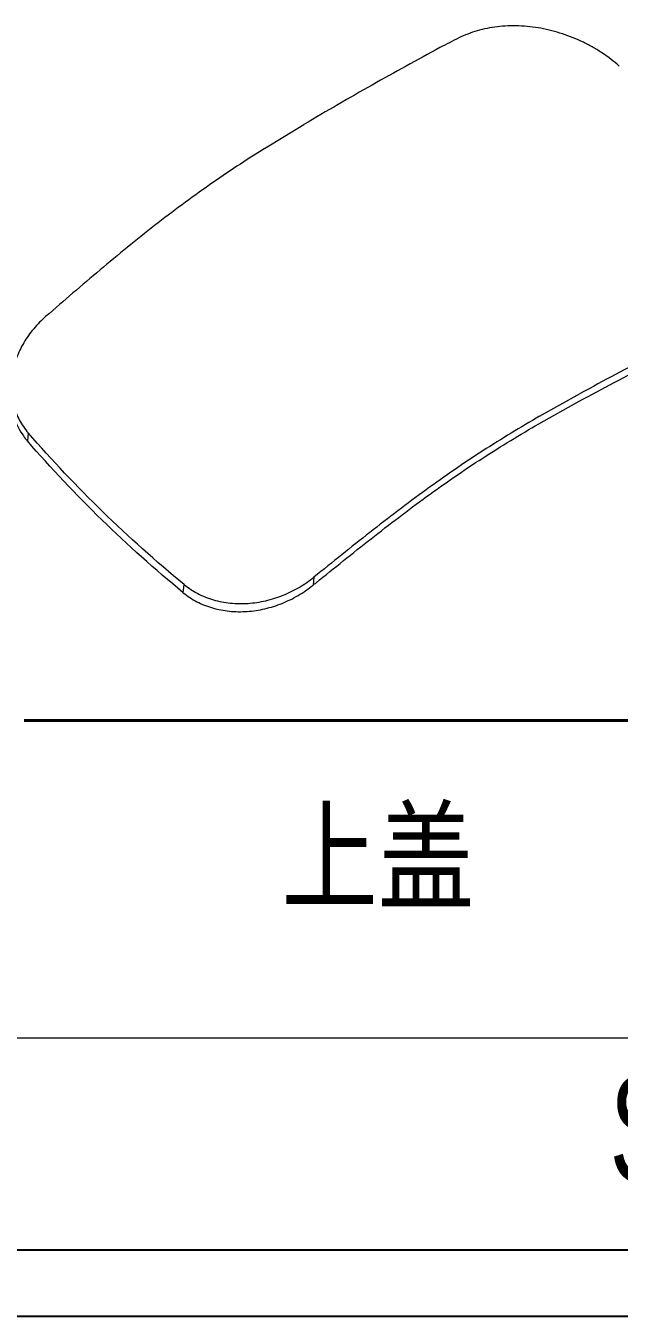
# Model space of a CAD drawing. Header units: inches. Extents: x 1181 to 2938, y 573 to 1158.
# Drawn here: x 2590.2 to 2715.1, y 573 to 844.5 of the extents above; entities that cross this region are included whole.
import ezdxf

# ---------------------------------------------------------------- set-up
doc = ezdxf.new("R2010")
doc.units = ezdxf.units.IN
doc.layers.add('文字', color=81, linetype='Continuous')
doc.layers.add('粗实线', color=7, linetype='Continuous', lineweight=30)
doc.layers.add('细实线', color=3, linetype='Continuous', lineweight=9)
doc.styles.add('宋体', font='', dxfattribs={"width": 0.8, "height": 3.5})
doc.styles.add('长仿宋', font='', dxfattribs={"width": 0.7, "height": 4})
doc.styles.get('宋体').set_extended_font_data('SimSun')
doc.styles.get('长仿宋').set_extended_font_data('SimSun')

msp = doc.modelspace()

# ---------------------------------------------------------------- linework, layer by layer
at = {"color": 7, "linetype": 'Continuous', "lineweight": 15}
for p, q in [((2640.439, 818.678), (2648.706, 823.723)), ((2698.307, 762.341), (2706.845, 767.123)), ((2698.145, 760.742), (2706.644, 765.502)), ((2590.725, 758.839), (2590.532, 757.137)), ((2650.838, 728.491), (2650.645, 726.793)), ((2623.324, 725.212), (2623.518, 726.914))]:
    msp.add_line(p, q, dxfattribs=at)
for p, q in [((2132.048, 586.888), (2924.229, 586.888)), ((2110.635, 572.957), (2938.16, 572.957))]:
    msp.add_line(p, q)
for points in [[(2681.304, 841.948), (2680.01, 841.297), (2678.688, 840.625), (2677.345, 839.936)], [(2623.518, 726.914), (2617.565, 731.823), (2606.147, 742.056), (2595.703, 753.107), (2590.725, 758.839)], [(2623.324, 725.212), (2617.371, 730.122), (2605.953, 740.354), (2595.509, 751.405), (2590.532, 757.137)], [(2650.645, 726.793), (2650.857, 726.965), (2651.069, 727.137), (2651.281, 727.309)]]:
    msp.add_open_spline(points, degree=3, dxfattribs=at)
for points, knots in [([(2715.052, 836.05), (2713.966, 837.009), (2712.793, 837.908), (2710.907, 839.161), (2710.258, 839.563), (2708.915, 840.332), (2708.219, 840.7), (2706.106, 841.729), (2704.654, 842.32), (2702.409, 843.059), (2701.65, 843.281), (2700.109, 843.673), (2699.338, 843.841), (2697.028, 844.26), (2695.49, 844.428), (2693.187, 844.511), (2692.415, 844.511), (2690.9, 844.451), (2690.154, 844.392), (2687.956, 844.134), (2686.539, 843.852), (2684.49, 843.258), (2683.821, 843.032), (2682.531, 842.529), (2681.907, 842.251), (2681.304, 841.948)], [0, 0, 0, 0, 0.125, 0.125, 0.1875, 0.1875, 0.25, 0.25, 0.375, 0.375, 0.4375, 0.4375, 0.5, 0.5, 0.625, 0.625, 0.6875, 0.6875, 0.75, 0.75, 0.875, 0.875, 0.9375, 0.9375, 1, 1, 1, 1]), ([(2677.345, 839.936), (2674.971, 838.66), (2672.594, 837.363), (2667.833, 834.732), (2665.45, 833.399), (2660.677, 830.699), (2658.287, 829.332), (2653.502, 826.559), (2651.106, 825.154), (2648.706, 823.723)], [0, 0, 0, 0, 0.25, 0.25, 0.5, 0.5, 0.75, 0.75, 1, 1, 1, 1]), ([(2640.439, 818.678), (2636.566, 816.247), (2632.7, 813.706), (2626.916, 809.666), (2624.99, 808.282), (2621.144, 805.434), (2619.224, 803.971), (2615.388, 800.973), (2613.472, 799.439), (2609.644, 796.316), (2607.732, 794.728), (2602.02, 789.924), (2598.232, 786.664), (2594.45, 783.387)], [0, 0, 0, 0, 0.25, 0.25, 0.375, 0.375, 0.5, 0.5, 0.625, 0.625, 0.75, 0.75, 1, 1, 1, 1]), ([(2594.45, 783.387), (2593.502, 782.565), (2592.639, 781.688), (2591.467, 780.292), (2591.097, 779.813), (2590.399, 778.828), (2590.071, 778.321), (2589.155, 776.766), (2588.65, 775.704), (2588.046, 774.075), (2587.87, 773.526), (2587.573, 772.415), (2587.45, 771.851), (2587.17, 770.157), (2587.1, 769.039), (2587.169, 767.378), (2587.221, 766.827), (2587.385, 765.732), (2587.498, 765.184), (2587.926, 763.58), (2588.325, 762.56), (2589.095, 761.104), (2589.38, 760.631), (2590.011, 759.71), (2590.355, 759.265), (2590.725, 758.839)], [0, 0, 0, 0, 0.125, 0.125, 0.1875, 0.1875, 0.25, 0.25, 0.375, 0.375, 0.4375, 0.4375, 0.5, 0.5, 0.625, 0.625, 0.6875, 0.6875, 0.75, 0.75, 0.875, 0.875, 0.9375, 0.9375, 1, 1, 1, 1]), ([(2736.429, 782.416), (2733.977, 781.216), (2731.521, 779.996), (2726.603, 777.519), (2724.14, 776.262), (2719.21, 773.715), (2716.742, 772.425), (2711.799, 769.806), (2709.324, 768.477), (2706.845, 767.123)], [0, 0, 0, 0, 0.25, 0.25, 0.5, 0.5, 0.75, 0.75, 1, 1, 1, 1]), ([(2706.644, 765.502), (2709.109, 766.848), (2711.57, 768.169), (2716.487, 770.774), (2718.942, 772.058), (2723.847, 774.592), (2726.297, 775.842), (2731.188, 778.305), (2733.631, 779.52), (2736.069, 780.712)], [0, 0, 0, 0, 0.25, 0.25, 0.5, 0.5, 0.75, 0.75, 1, 1, 1, 1]), ([(2587.08, 768.736), (2587.036, 768.419), (2586.895, 767.39), (2586.95, 765.658), (2587.235, 763.614), (2587.803, 761.678), (2588.607, 759.873), (2589.531, 758.354), (2590.243, 757.489), (2590.532, 757.137)], [0, 0, 0, 0, 0.0752484, 0.2442881, 0.4126977, 0.5719963, 0.731841, 0.8911107, 1, 1, 1, 1]), ([(2698.307, 762.341), (2694.307, 760.034), (2690.315, 757.616), (2684.343, 753.759), (2682.355, 752.435), (2678.385, 749.708), (2676.403, 748.305), (2672.443, 745.427), (2670.466, 743.953), (2666.515, 740.949), (2664.543, 739.421), (2658.649, 734.794), (2654.741, 731.651), (2650.838, 728.491)], [0, 0, 0, 0, 0.25, 0.25, 0.375, 0.375, 0.5, 0.5, 0.625, 0.625, 0.75, 0.75, 1, 1, 1, 1]), ([(2651.281, 727.309), (2655.128, 730.423), (2658.98, 733.521), (2666.722, 739.602), (2670.613, 742.581), (2676.485, 746.853), (2678.45, 748.246), (2682.389, 750.954), (2684.359, 752.267), (2690.268, 756.084), (2694.207, 758.47), (2698.145, 760.742)], [0, 0, 0, 0, 0.25, 0.25, 0.5, 0.5, 0.625, 0.625, 0.75, 0.75, 1, 1, 1, 1]), ([(2623.518, 726.914), (2624.402, 726.185), (2625.36, 725.556), (2626.905, 724.755), (2627.437, 724.511), (2628.539, 724.073), (2629.109, 723.878), (2630.839, 723.377), (2632.026, 723.15), (2633.857, 722.965), (2634.478, 722.93), (2635.726, 722.912), (2636.35, 722.93), (2638.216, 723.059), (2639.457, 723.246), (2641.311, 723.675), (2641.929, 723.844), (2643.139, 724.225), (2643.734, 724.438), (2645.492, 725.142), (2646.627, 725.697), (2648.822, 726.982), (2649.861, 727.7), (2650.838, 728.491)], [0, 0, 0, 0, 0.125, 0.125, 0.1875, 0.1875, 0.25, 0.25, 0.375, 0.375, 0.4375, 0.4375, 0.5, 0.5, 0.625, 0.625, 0.6875, 0.6875, 0.75, 0.75, 0.875, 0.875, 1, 1, 1, 1]), ([(2623.324, 725.212), (2624.208, 724.484), (2625.167, 723.855), (2626.711, 723.053), (2627.244, 722.81), (2628.345, 722.371), (2628.916, 722.176), (2630.645, 721.675), (2631.833, 721.448), (2633.663, 721.263), (2634.284, 721.228), (2635.533, 721.21), (2636.156, 721.228), (2638.023, 721.357), (2639.264, 721.544), (2641.118, 721.974), (2641.736, 722.143), (2642.946, 722.524), (2643.541, 722.737), (2645.299, 723.441), (2646.434, 723.996), (2648.628, 725.282), (2649.668, 726.001), (2650.645, 726.793)], [0, 0, 0, 0, 0.125, 0.125, 0.1875, 0.1875, 0.25, 0.25, 0.375, 0.375, 0.4375, 0.4375, 0.5, 0.5, 0.625, 0.625, 0.6875, 0.6875, 0.75, 0.75, 0.875, 0.875, 1, 1, 1, 1])]:
    msp.add_open_spline(points, degree=3, knots=knots, dxfattribs=at)
at = {"layer": '粗实线', "color": 7, "lineweight": 40}
msp.add_line((2924.229, 698.339), (2589.875, 698.339), dxfattribs=at)
at = {"layer": '细实线', "color": 7}
msp.add_line((2924.229, 631.469), (2422.698, 631.469), dxfattribs=at)

# ---------------------------------------------------------------- texts
at = {"layer": '文字', "color": 0, "insert": (2643.984, 679.096), "char_height": 18.5752, "width": 237.47736, "attachment_point": 1, "style": '宋体'}
msp.add_mtext('上盖', dxfattribs=at)
at = {"layer": '粗实线', "insert": (2713.014, 623.487), "char_height": 22.29025, "width": 249.96311, "attachment_point": 1, "style": '长仿宋'}
msp.add_mtext('{\\fSTXinwei|b0|i0|c134|p2;SZOMK}', dxfattribs=at)

doc.saveas('drawing.dxf')
